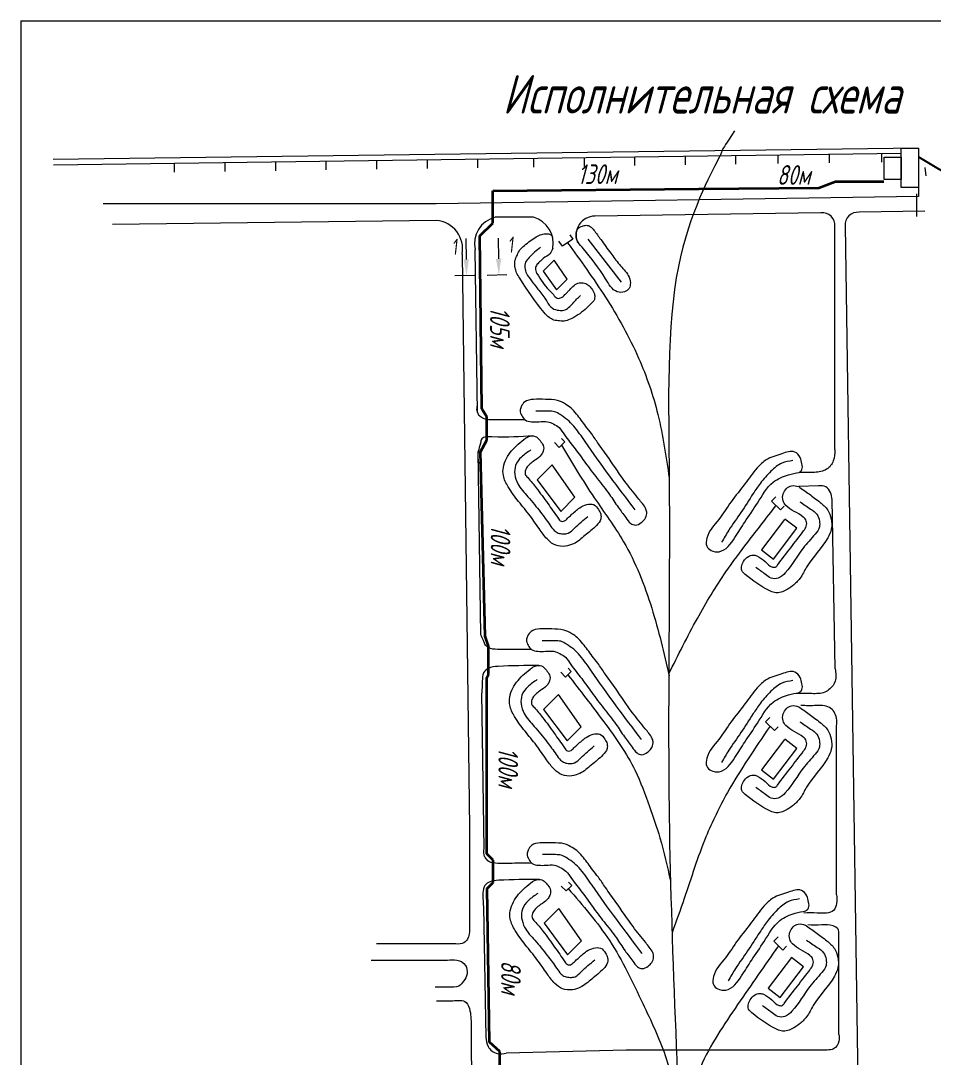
# Model space of a CAD drawing. Header units: millimetres. Extents: x 13096 to 18634, y -492 to 9335.
# Drawn here: x 16595 to 17067, y 305 to 841 of the extents above; entities that cross this region are included whole.
import ezdxf
from ezdxf import colors
from ezdxf.entities.mleader import LeaderData, LeaderLine
from ezdxf.enums import TextEntityAlignment as Align
from ezdxf.math import Vec2, Vec3

# ---------------------------------------------------------------- set-up
doc = ezdxf.new("R2010")
doc.units = ezdxf.units.MM
for name, color, linetype, lineweight in [('Линия выноска', 137, 'Continuous', 20), ('Линия связи (Вновь)', 3, 'Continuous', 60), ('Рамка толстая', 7, 'Continuous', 60), ('Строительный', 251, 'Continuous', 13), ('ТаБлица', 253, 'Continuous', 25), ('текст', 7, 'Continuous', 25), ('Элемент эл. схем', 7, 'Continuous', 35)]:
    doc.layers.add(name, color=color, linetype=linetype, lineweight=lineweight)
doc.styles.add('Simplex', font='simplex.shx', dxfattribs={"width": 0.7, "oblique": 15})

# ---------------------------------------------------------------- blocks, each defined once
blk = doc.blocks.new('_None')

msp = doc.modelspace()

# ---------------------------------------------------------------- linework, layer by layer
at = {"color": 18, "lineweight": 20, "true_color": 0x000000}
for points in [[(17050.03763, 774.97459), (17058.92644, 774.97459), (17058.92644, 754.61463), (17050.03763, 754.61463)], [(17041.21114, 770.36624), (17050.05582, 770.36624), (17050.05582, 758.69564), (17041.21114, 758.69564)]]:
    msp.add_lwpolyline(points, close=True, dxfattribs=at)
at = {"layer": 'Линия связи (Вновь)', "color": 18, "lineweight": 35, "true_color": 0x000000}
for p, q in [((17007.39417, 754.4204), (17015.98651, 757.75801)), ((17015.98651, 757.75801), (17041.12593, 757.72413)), ((16838.82946, 752.93719), (16945.37172, 753.85501)), ((16838.83492, 736.16327), (16838.82946, 752.93719)), ((16945.37172, 753.85501), (17007.39417, 754.4204)), ((16832.19245, 729.70962), (16838.83492, 736.16327)), ((16833.17353, 640.25082), (16832.19245, 729.70962)), ((16835.86459, 636.13437), (16833.17353, 640.25082)), ((16835.86459, 624.0571), (16835.86459, 636.13437)), ((16832.56168, 617.98954), (16835.86459, 624.0571)), ((16834.89658, 522.71093), (16832.56168, 617.98954)), ((16836.68196, 517.46568), (16834.89658, 522.71093)), ((16836.60074, 502.91466), (16836.68196, 517.46568)), ((16835.73341, 501.38094), (16836.60074, 502.91466)), ((16835.73341, 410.28925), (16835.73341, 501.38094)), ((16839.1183, 406.86524), (16835.73341, 410.28925)), ((16839.1183, 395.34797), (16839.1183, 406.86524)), ((16835.97735, 392.25111), (16839.1183, 395.34797)), ((16837.24747, 312.94247), (16835.97735, 392.25111)), ((16842.45811, 308.06943), (16837.24747, 312.94247)), ((16842.45811, 299.70738), (16842.45811, 308.06943))]:
    msp.add_line(p, q, dxfattribs=at)
at = {"layer": 'Рамка толстая', "color": 18, "lineweight": 20, "true_color": 0x000000}
for q in [(17563.41645, 840.81218), (16594.79145, -492.31282)]:
    msp.add_line((16594.79145, 840.81218), q, dxfattribs=at)
at = {"layer": 'Строительный', "color": 18, "lineweight": 20, "true_color": 0x000000}
for p, q in [((17058.92644, 774.97459), (16611.58629, 769.03835)), ((17050.03763, 772.27335), (16611.6972, 766.12219)), ((16674.20234, 766.99931), (16674.20234, 762.58931)), ((16700.33381, 767.36601), (16700.33381, 762.95601)), ((16726.46528, 767.73271), (16726.46528, 763.32271)), ((16752.59675, 768.09941), (16752.59675, 763.68941)), ((16778.72822, 768.46611), (16778.72822, 764.05611)), ((16804.85969, 768.83281), (16804.85969, 764.42281)), ((16830.99116, 769.19951), (16830.99116, 764.78951)), ((16859.9085, 769.6053), (16859.9085, 765.1953)), ((16886.03997, 769.972), (16886.03997, 765.562)), ((16912.17144, 770.3387), (16912.17144, 765.9287)), ((16938.30291, 770.70539), (16938.30291, 766.29539)), ((16964.43438, 771.07209), (16964.43438, 766.66209)), ((16986.30376, 771.37898), (16986.30376, 766.96898)), ((17012.85645, 771.75159), (17012.85645, 767.34159)), ((17039.83382, 772.13016), (17039.83382, 767.72016)), ((17062.97239, 760.64037), (17062.38542, 765.01113)), ((17058.1106, 739.6557), (17058.1106, 751.43235)), ((17058.92644, 754.61463), (17058.92644, 749.91952)), ((16809.55288, 746.09667), (16637.40812, 746.09667)), ((17058.92644, 749.91952), (16809.55288, 746.09667)), ((17008.52984, 741.58767), (16891.65885, 739.85857)), ((17062.33939, 742.35585), (17028.23767, 741.79225)), ((16809.71636, 737.53245), (16642.26472, 735.53289)), ((16859.93603, 739.22716), (16840.10603, 739.22716)), ((17021.0056, 734.7993), (17035.5467, -245.49587)), ((16878.66755, 730.18511), (16880.2222, 727.96424)), ((17015.76191, 619.19707), (17015.76191, 734.59471)), ((16874.8926, 724.23343), (16873.0875, 726.81209)), ((16880.2222, 727.96424), (16874.8926, 724.23343)), ((16887.93515, 727.98972), (16905.22813, 705.7272)), ((16822.96088, 720.20693), (16826.83586, 423.49069)), ((16831.00173, 638.32853), (16829.76166, 722.47171)), ((16870.59643, 717.05491), (16864.93788, 711.39635)), ((16877.29174, 707.18023), (16870.59643, 717.05491)), ((16864.93788, 711.39635), (16871.87216, 701.76064)), ((16871.87216, 701.76064), (16877.29174, 707.18023)), ((16870.71643, 622.78225), (16873.22202, 620.27666)), ((16873.22202, 620.27666), (16876.11451, 623.16915)), ((16876.11451, 623.16915), (16874.47771, 624.80595)), ((16832.69636, 523.342), (16831.29985, 618.10006)), ((16869.52671, 611.20685), (16861.86465, 603.54479)), ((16881.24909, 594.50855), (16869.52671, 611.20685)), ((16861.86465, 603.54479), (16873.96468, 587.22415)), ((17007.28143, 600.48602), (16997.03635, 600.0128)), ((16873.96468, 587.22415), (16881.24909, 594.50855)), ((16983.01433, 592.4991), (16985.21257, 594.75202)), ((16987.67068, 587.95576), (16983.01433, 592.4991)), ((16989.56391, 589.89608), (16987.67068, 587.95576)), ((17015.86906, 505.84695), (17014.25977, 593.385)), ((16874.00104, 504.094), (16876.50663, 501.58841)), ((16876.50663, 501.58841), (16879.39912, 504.4809)), ((16879.39912, 504.4809), (16877.76231, 506.1177)), ((16834.32533, 412.81028), (16833.14034, 493.21607)), ((16872.81132, 492.5186), (16865.14926, 484.85654)), ((16884.5337, 475.8203), (16872.81132, 492.5186)), ((16865.14926, 484.85654), (16877.24929, 468.53589)), ((16979.87171, 478.45901), (16982.06995, 480.71192)), ((16984.52805, 473.91567), (16979.87171, 478.45901)), ((16877.24929, 468.53589), (16884.5337, 475.8203)), ((16986.42128, 475.85599), (16984.52805, 473.91567)), ((17016.63336, 389.08563), (17016.63336, 476.45)), ((16826.83586, 423.49069), (16826.83586, 377.14545)), ((16874.27316, 393.54227), (16876.77875, 391.03669)), ((16876.77875, 391.03669), (16879.67124, 393.92918)), ((16879.67124, 393.92918), (16878.03444, 395.56598)), ((16834.00984, 382.67316), (16835.27399, 315.48165)), ((16873.08344, 381.96688), (16865.42138, 374.30482)), ((16884.80582, 365.26858), (16873.08344, 381.96688)), ((16865.42138, 374.30482), (16877.52141, 357.98417)), ((16877.52141, 357.98417), (16884.80582, 365.26858)), ((16984.22059, 365.0102), (16986.41883, 367.26311)), ((16988.87693, 360.46686), (16984.22059, 365.0102)), ((17017.86323, 316.89119), (17017.86323, 366.52833)), ((16818.64267, 363.76545), (16778.74211, 363.76545)), ((16990.77017, 362.40718), (16988.87693, 360.46686)), ((16775.94979, 355.31541), (16815.4274, 355.31541)), ((16907.81423, 308.76933), (16845.86787, 307.2329)), ((16994.16738, 308.76933), (16907.81423, 308.76933))]:
    msp.add_line(p, q, dxfattribs=at)
for points in [[(16989.70032, 582.99791), (16977.74761, 567.29965), (16984.00306, 562.53673), (16996.13812, 578.47448), (16989.88267, 583.2374)], [(16989.70032, 469.26204), (16977.74761, 453.56377), (16984.00306, 448.80086), (16996.13812, 464.73861), (16989.88267, 469.50153)], [(16993.32891, 356.64184), (16981.19386, 340.70408), (16987.44931, 335.94116), (16999.58436, 351.87892), (16993.32891, 356.64184)]]:
    msp.add_lwpolyline(points, dxfattribs=at)
for centre, radius, start, end in [((17009.18902, 735.03322), 6.58751, 356.1831717, 95.7428842), ((17027.5785, 735.23781), 6.58751, 84.2571158, 183.8168283), ((16808.66719, 723.00525), 14.56504, 348.9231227, 85.8692236), ((16843.3672, 725.64291), 13.97022, 103.4995273, 193.1203426), ((16856.30628, 725.85121), 13.85969, 348.9529646, 74.8176439), ((16891.78387, 729.96982), 9.88954, 90.724334, 202.1324937)]:
    msp.add_arc(centre, radius, start, end, dxfattribs=at)
msp.add_open_spline([(16963.91894, 783.97319), (16954.5319, 769.79349), (16963.91894, 783.97319), (16927.61956, 718.18898), (16931.40155, 585.31163), (16927.61394, 413.13186), (16939.57562, 215.08125), (16937.66145, 21.24815), (16935.52871, -112.68672), (16939.11524, -199.64861), (16948.74905, -250.32566), (16948.74905, -250.32566), (16948.74905, -250.32566), (16948.74905, -250.32566), (16948.74905, -250.32566), (16948.74905, -250.32566), (16948.74905, -250.32566), (16948.74905, -250.32566), (16948.74905, -250.32566)], degree=3, knots=[0, 0, 0, 0, 25.836333109, 49.871244762, 76.873917157, 116.334767859, 166.936096042, 211.721259242, 248.246118291, 257.850777941, 271.152471293, 282.284588503, 290.662390358, 305.749777897, 312.760031631, 324.633986925, 330.142951601, 332.123990533, 332.123990533, 332.123990533, 332.123990533], dxfattribs=at)
for points in [[(16885.79281, 722.88866), (16897.21267, 707.38594), (16903.23099, 700.71706), (16907.0269, 700.71706), (16909.32835, 702.41913), (16909.98592, 705.34548), (16908.90991, 709.10793), (16904.30335, 714.89082), (16899.81818, 720.72376), (16894.70414, 727.69516), (16891.11227, 732.63801), (16889.26011, 734.49017), (16887.13703, 735.08659), (16885.19424, 734.66854), (16883.01235, 733.53384), (16881.89433, 729.96982), (16882.95335, 726.41223), (16885.79281, 722.88866)], [(16869.90916, 723.19549), (16868.41506, 720.395), (16864.93095, 717.97612), (16863.50887, 716.55403), (16861.7086, 714.75377), (16860.86438, 712.89496), (16861.7086, 710.1811), (16864.71157, 705.54101), (16867.76554, 701.72296), (16870.21505, 699.27345), (16872.10371, 697.38479), (16873.4346, 697.38479), (16875.20619, 698.30114), (16876.15047, 699.24542), (16877.41955, 700.5145), (16878.68857, 701.78352), (16880.87259, 703.96754), (16883.44953, 705.29568), (16885.65852, 705.29568), (16888.07968, 704.31882), (16889.55546, 702.84304), (16891.09137, 700.42503), (16891.56089, 698.71412), (16891.09137, 696.11826), (16889.5272, 694.55409), (16887.43172, 692.45861), (16879.68915, 686.89564), (16876.44125, 685.6567), (16873.42956, 685.6567), (16870.46643, 686.11938), (16867.94109, 687.44291), (16865.3756, 690.00839), (16852.77975, 707.7711), (16851.17375, 710.58668), (16850.46353, 713.1039), (16850.33742, 716.65382), (16851.57599, 719.79121), (16852.92803, 722.35708), (16855.264, 724.69305), (16861.3662, 729.15524), (16864.14141, 730.35912), (16866.80707, 730.71337), (16868.52331, 730.35912), (16869.77901, 729.10342)], [(16877.5574, 726.09884), (16897.11532, 697.98948), (16914.27139, 666.45216), (16924.23237, 637.23215), (16930.06545, 604.32363)], [(16863.56694, 723.69918), (16857.60257, 718.39132), (16855.84307, 715.95433), (16855.45268, 713.07787), (16856.28295, 710.20142), (16858.80215, 706.46499), (16862.68104, 701.51109), (16866.72645, 695.90272), (16869.72559, 692.1873), (16873.04464, 691.14858), (16875.60391, 691.14858), (16880.2026, 694.74415), (16884.24144, 698.81913)], [(16916.22521, 591.22888), (16918.06724, 588.39891), (16918.44919, 586.19049), (16917.4692, 583.27826), (16915.64562, 581.45467), (16912.52188, 580.12337), (16910.17102, 581.02088), (16907.63653, 584.01692), (16903.67165, 589.38022), (16899.24269, 595.94959), (16892.84925, 604.23922), (16886.80804, 612.2144), (16881.5392, 619.48501), (16875.99062, 626.7582), (16873.10669, 630.51847), (16870.19443, 632.4114), (16867.17677, 633.56819), (16862.7798, 633.56819), (16858.95527, 633.56819), (16855.58761, 634.5145), (16853.86574, 636.70166), (16853.02602, 639.26845), (16853.56717, 641.30816), (16855.38743, 643.83937), (16859.84349, 645.12208), (16866.17199, 645.12208), (16872.27824, 644.5829), (16876.38612, 642.66606), (16879.38709, 640.56493), (16882.15388, 637.51797), (16884.61859, 634.41304), (16887.00302, 631.09414), (16889.88423, 627.3937), (16893.52801, 622.08835), (16898.95807, 614.4869), (16907.84721, 601.81776), (16914.41222, 593.54906), (16916.22521, 591.22888)], [(16855.55953, 634.5347), (16845.31055, 634.5347), (16837.96721, 634.5347), (16833.31837, 635.52902), (16831.50883, 637.33856), (16830.7686, 639.14626), (16830.94685, 642.05288)], [(16912.53312, 587.96415), (16886.62265, 623.27021), (16880.69818, 631.32491), (16877.41767, 634.60542), (16873.69659, 637.22691), (16870.73414, 638.74428), (16867.78985, 639.02118), (16861.09182, 639.02118)], [(16859.47236, 626.25097), (16838.35332, 625.76607), (16833.13561, 624.69199), (16832.52181, 622.39914), (16831.29985, 618.10006), (16831.39083, 611.92695)], [(16855.84488, 625.11182), (16848.61657, 618.5217), (16845.95517, 614.57838), (16844.32115, 609.937), (16844.32115, 605.82666), (16846.88409, 599.82507), (16852.24323, 592.31622), (16858.14222, 584.91178), (16863.43381, 577.4387), (16867.47426, 572.436), (16871.38312, 569.71519), (16876.48493, 569.23243), (16880.61806, 570.44878), (16886.4918, 574.74453), (16892.52212, 580.00349), (16894.67087, 583.3063), (16894.67087, 585.73902), (16893.58153, 588.13974), (16891.0132, 590.70806), (16887.42475, 590.70806), (16883.80425, 589.06414), (16879.43906, 585.41445), (16877.56815, 583.70391), (16875.41125, 582.09951), (16874.18011, 582.09951), (16872.59785, 583.68177), (16867.28107, 591.27119), (16861.34827, 599.37743), (16856.91395, 604.64369), (16855.63668, 606.46906), (16855.63668, 607.97884), (16856.71235, 610.22718), (16860.98653, 613.83898), (16863.95531, 616.43633), (16864.9524, 618.37881), (16864.9524, 621.37268), (16863.28228, 623.78833), (16861.39149, 625.67913), (16858.49069, 626.19278), (16856.47159, 625.47057), (16855.84488, 625.11182)], [(16858.58766, 618.97553), (16853.69771, 615.28727), (16850.65302, 610.9183), (16850.23203, 606.45355), (16851.78674, 601.49045), (16857.02353, 594.77599), (16863.5582, 586.79061), (16868.38416, 580.24947), (16870.64917, 577.3325), (16872.66092, 576.035), (16875.28385, 575.60249), (16877.83038, 575.93323), (16881.04308, 578.47928), (16888.05096, 584.64165)], [(16874.3923, 621.44695), (16891.34067, 594.23425), (16906.47314, 571.55702), (16921.03343, 537.26119), (16930.1129, 502.18706)], [(16997.28301, 607.34335), (16991.72816, 606.10683), (16983.90986, 602.31972), (16975.7231, 591.51607), (16969.16193, 581.70348), (16964.06823, 573.67773), (16955.89248, 566.39167), (16951.70067, 567.03148), (16949.54369, 569.18846), (16949.54369, 573.43458), (16955.69297, 583.07723), (16962.12612, 592.20138), (16969.23204, 601.46245), (16975.6047, 609.72766), (16980.30093, 613.93596), (16988.39346, 617.01868), (16994.97228, 617.89115), (16997.82369, 615.03973), (16998.69834, 611.84204), (16998.69834, 608.81747), (16997.28301, 607.34335)], [(17015.76191, 619.19707), (17014.91439, 613.26424), (17011.49289, 608.99522), (17005.21067, 607.34335), (16997.28301, 607.34335)], [(16993.99992, 613.46344), (16988.35215, 612.13137), (16982.63425, 607.95685), (16977.22003, 601.79488), (16973.48139, 596.39626), (16967.17921, 586.67478), (16960.89257, 577.46246), (16957.1728, 571.23521)], [(16997.03635, 600.0128), (16993.36677, 600.48602), (16990.73091, 599.03577), (16988.98651, 596.24846), (16988.98651, 592.72074), (16990.37905, 590.33579), (16999.43053, 584.27405), (17000.96397, 582.23039), (17000.96397, 579.51343), (16999.60421, 577.17964), (16986.07984, 559.44264), (16985.07583, 558.43863), (16983.4456, 558.43863), (16979.62976, 561.2707), (16975.43853, 564.19268), (16973.43956, 564.65355), (16971.01006, 563.88544), (16968.48123, 561.35662), (16967.46521, 558.50042), (16967.988, 556.04249), (16969.40198, 554.62851), (16981.71051, 546.2834), (16984.47309, 545.25942), (16987.16804, 545.25942), (16990.12171, 546.27176), (16993.78685, 548.68416), (16997.64883, 552.54615), (17001.13406, 558.43798), (17012.1031, 573.59421), (17013.90642, 577.98789), (17013.80737, 583.37613), (17012.05014, 587.90852), (17008.08992, 591.86874), (17002.38685, 596.2156), (16997.03635, 600.0128)], [(17014.25977, 593.385), (17013.47758, 596.95511), (17011.05807, 599.8571), (17007.28143, 600.48602)], [(16929.86557, 503.24754), (16944.65418, 531.92388), (16959.40519, 555.93882), (16970.71817, 571.32349), (16985.3425, 590.22743)], [(16997.53898, 592.22281), (17003.19104, 588.42532), (17006.46328, 585.71753), (17007.75235, 582.21724), (17007.75235, 579.16338), (17005.53959, 575.49798), (16999.35669, 568.25031), (16990.11421, 555.4918), (16986.50419, 552.71411), (16982.77244, 552.71411), (16979.82499, 554.58781), (16974.83379, 558.31603)], [(16919.50981, 472.54063), (16921.35185, 469.71066), (16921.73379, 467.50224), (16920.75381, 464.59001), (16918.93022, 462.76642), (16915.80649, 461.43512), (16913.45562, 462.33263), (16910.92113, 465.32867), (16906.95626, 470.69197), (16902.5273, 477.26134), (16896.13385, 485.55097), (16890.09265, 493.52615), (16884.82381, 500.79675), (16879.27523, 508.06994), (16876.3913, 511.83022), (16873.47904, 513.72314), (16870.46137, 514.87994), (16866.06441, 514.87994), (16862.23988, 514.87994), (16858.87222, 515.82625), (16857.15035, 518.01341), (16856.31062, 520.5802), (16856.85178, 522.61991), (16858.67204, 525.15112), (16863.1281, 526.43383), (16869.45659, 526.43383), (16875.56285, 525.89465), (16879.67073, 523.97781), (16882.6717, 521.87668), (16885.43849, 518.82972), (16887.9032, 515.72479), (16890.28763, 512.40589), (16893.16884, 508.70545), (16896.81261, 503.4001), (16902.24268, 495.79864), (16911.13182, 483.1295), (16917.69683, 474.86081), (16919.50981, 472.54063)], [(16858.84414, 515.84645), (16848.59515, 515.84645), (16841.25182, 515.84645), (16836.60298, 516.84077), (16834.79344, 518.65031), (16834.05321, 520.45801), (16832.69636, 523.342)], [(16915.81773, 469.2759), (16889.90726, 504.58196), (16883.98278, 512.63665), (16880.70227, 515.91717), (16876.9812, 518.53866), (16874.01875, 520.05603), (16871.07445, 520.33293), (16864.37643, 520.33293)], [(16862.75697, 507.56271), (16841.63792, 507.07782), (16836.42022, 506.00374), (16834.12737, 503.71089), (16833.45836, 499.39521), (16833.14034, 493.21607)], [(16859.12948, 506.42357), (16851.90117, 499.83345), (16849.23978, 495.89013), (16847.60575, 491.24875), (16847.60575, 487.13841), (16850.1687, 481.13682), (16855.52784, 473.62797), (16861.42683, 466.22352), (16866.71842, 458.75045), (16870.75887, 453.74775), (16874.66772, 451.02694), (16879.76953, 450.54418), (16883.90267, 451.76053), (16889.77641, 456.05627), (16895.80673, 461.31524), (16897.95548, 464.61805), (16897.95548, 467.05077), (16896.86613, 469.45149), (16894.29781, 472.01981), (16890.70936, 472.01981), (16887.08885, 470.37589), (16882.72366, 466.7262), (16880.85275, 465.01566), (16878.69585, 463.41126), (16877.46472, 463.41126), (16875.88246, 464.99352), (16870.56568, 472.58294), (16864.63288, 480.68918), (16860.19856, 485.95543), (16858.92129, 487.78081), (16858.92129, 489.29059), (16859.99695, 491.53893), (16864.27114, 495.15073), (16867.23992, 497.74808), (16868.23701, 499.69056), (16868.23701, 502.68443), (16866.56689, 505.10008), (16864.67609, 506.99088), (16861.7753, 507.50452), (16859.7562, 506.78232), (16859.12948, 506.42357)], [(16997.28301, 493.60748), (16991.72816, 492.37096), (16983.90986, 488.58385), (16975.7231, 477.7802), (16969.16193, 467.96761), (16964.06823, 459.94186), (16955.89248, 452.6558), (16951.70067, 453.29561), (16949.54369, 455.45259), (16949.54369, 459.69871), (16955.69297, 469.34136), (16962.12612, 478.46551), (16969.23204, 487.72658), (16975.6047, 495.99179), (16980.30093, 500.20009), (16988.39346, 503.28281), (16994.97228, 504.15528), (16997.82369, 501.30386), (16998.69834, 498.10617), (16998.69834, 495.0816), (16997.28301, 493.60748)], [(17015.86906, 505.84695), (17015.86906, 499.44312), (17013.13189, 495.43358), (17010.54418, 493.76136), (17003.76743, 493.0098), (16995.81028, 493.0098)], [(16861.87226, 500.28728), (16856.98232, 496.59902), (16853.93762, 492.23004), (16853.51664, 487.7653), (16855.07135, 482.8022), (16860.30814, 476.08774), (16866.84281, 468.10236), (16871.66876, 461.56122), (16873.93378, 458.64425), (16875.94553, 457.34675), (16878.56846, 456.91424), (16881.11499, 457.24498), (16884.32769, 459.79103), (16891.33557, 465.9534)], [(16877.67691, 502.75869), (16896.24022, 478.50654), (16912.43339, 453.25672), (16919.81111, 434.71096), (16925.29617, 418.46535), (16930.74985, 396.08997)], [(16993.99992, 499.72757), (16988.35215, 498.3955), (16982.63425, 494.22098), (16977.22003, 488.05901), (16973.48139, 482.66039), (16967.17921, 472.93891), (16960.89257, 463.72659), (16957.1728, 457.49934)], [(16997.03635, 486.27692), (16993.36677, 486.75015), (16990.73091, 485.2999), (16988.98651, 482.51259), (16988.98651, 478.98486), (16990.37905, 476.59992), (16999.43053, 470.53818), (17000.96397, 468.49451), (17000.96397, 465.77756), (16999.60421, 463.44377), (16986.07984, 445.70677), (16985.07583, 444.70276), (16983.4456, 444.70276), (16979.62976, 447.53482), (16975.43853, 450.45681), (16973.43956, 450.91767), (16971.01006, 450.14957), (16968.48123, 447.62074), (16967.46521, 444.76455), (16967.988, 442.30662), (16969.40198, 440.89263), (16981.71051, 432.54753), (16984.47309, 431.52355), (16987.16804, 431.52355), (16990.12171, 432.53589), (16993.78685, 434.94829), (16997.64883, 438.81028), (17001.13406, 444.70211), (17012.1031, 459.85834), (17013.90642, 464.25202), (17013.80737, 469.64026), (17012.05014, 474.17264), (17008.08992, 478.13286), (17002.38685, 482.47973), (16997.03635, 486.27692)], [(17016.63336, 476.45), (17016.63336, 480.33714), (17015.33581, 483.52375), (17012.9881, 485.87147), (17009.4205, 486.82625), (17006.17288, 486.82625), (16998.11181, 486.82625)], [(16997.53898, 478.48694), (17003.19104, 474.68945), (17006.46328, 471.98166), (17007.75235, 468.48137), (17007.75235, 465.42751), (17005.53959, 461.76211), (16999.35669, 454.51444), (16990.11421, 441.75593), (16986.50419, 438.97824), (16982.77244, 438.97824), (16979.82499, 440.85194), (16974.83379, 444.58015)], [(16982.19988, 476.18734), (16960.22023, 441.91261), (16949.07698, 418.98376), (16937.84063, 387.13404), (16931.54496, 369.34648)], [(16919.78193, 361.98891), (16921.62397, 359.15894), (16922.00591, 356.95052), (16921.02593, 354.03828), (16919.20234, 352.2147), (16916.07861, 350.8834), (16913.72775, 351.78091), (16911.19325, 354.77694), (16907.22838, 360.14025), (16902.79942, 366.70962), (16896.40597, 374.99924), (16890.36477, 382.97443), (16885.09593, 390.24503), (16879.54735, 397.51822), (16876.66342, 401.27849), (16873.75116, 403.17142), (16870.73349, 404.32821), (16866.33653, 404.32821), (16862.512, 404.32821), (16859.14434, 405.27452), (16857.42247, 407.46169), (16856.58274, 410.02848), (16857.1239, 412.06819), (16858.94416, 414.5994), (16863.40022, 415.88211), (16869.72871, 415.88211), (16875.83497, 415.34293), (16879.94285, 413.42609), (16882.94382, 411.32496), (16885.71061, 408.278), (16888.17532, 405.17307), (16890.55975, 401.85416), (16893.44096, 398.15372), (16897.08473, 392.84838), (16902.5148, 385.24692), (16911.40394, 372.57778), (16917.96895, 364.30909), (16919.78193, 361.98891)], [(16859.11626, 405.29472), (16848.86727, 405.29472), (16841.52394, 405.29472), (16836.8751, 406.28904), (16835.06556, 408.09859), (16834.32533, 409.90629), (16834.32533, 412.81028)], [(16916.08985, 358.72418), (16890.17938, 394.03023), (16884.2549, 402.08493), (16880.97439, 405.36544), (16877.25332, 407.98693), (16874.29087, 409.50431), (16871.34657, 409.78121), (16864.64855, 409.78121)], [(16863.02909, 397.01099), (16841.91004, 396.5261), (16836.69234, 395.45202), (16834.39949, 393.15916), (16833.73048, 388.84349), (16834.00984, 382.67316)], [(16859.40161, 395.87185), (16852.17329, 389.28173), (16849.5119, 385.33841), (16847.87787, 380.69703), (16847.87787, 376.58669), (16850.44082, 370.5851), (16855.79996, 363.07625), (16861.69895, 355.6718), (16866.99054, 348.19873), (16871.03099, 343.19603), (16874.93984, 340.47521), (16880.04165, 339.99245), (16884.17479, 341.20881), (16890.04853, 345.50455), (16896.07885, 350.76352), (16898.2276, 354.06633), (16898.2276, 356.49905), (16897.13825, 358.89976), (16894.56993, 361.46809), (16890.98148, 361.46809), (16887.36097, 359.82416), (16882.99578, 356.17447), (16881.12487, 354.46394), (16878.96797, 352.85953), (16877.73684, 352.85953), (16876.15458, 354.4418), (16870.8378, 362.03121), (16864.905, 370.13746), (16860.47068, 375.40371), (16859.19341, 377.22909), (16859.19341, 378.73887), (16860.26907, 380.9872), (16864.54326, 384.59901), (16867.51204, 387.19635), (16868.50913, 389.13884), (16868.50913, 392.1327), (16866.83901, 394.54836), (16864.94821, 396.43916), (16862.04742, 396.9528), (16860.02832, 396.23059), (16859.40161, 395.87185)], [(16877.87688, 392.29023), (16899.33527, 365.16975), (16916.39857, 332.88347), (16928.04404, 305.9345), (16934.94836, 279.84718)], [(17000.72925, 380.74779), (16995.1744, 379.51126), (16987.35611, 375.72416), (16979.16935, 364.9205), (16972.60817, 355.10792), (16967.51447, 347.08217), (16959.33872, 339.79611), (16955.14691, 340.43592), (16952.98993, 342.5929), (16952.98993, 346.83902), (16959.13921, 356.48167), (16965.57236, 365.60582), (16972.67828, 374.86689), (16979.05095, 383.1321), (16983.74718, 387.34039), (16991.8397, 390.42312), (16998.41852, 391.29559), (17001.26994, 388.44417), (17002.14458, 385.24647), (17002.14458, 382.22191), (17000.72925, 380.74779)], [(16862.14439, 389.73556), (16857.25444, 386.04729), (16854.20975, 381.67832), (16853.78876, 377.21358), (16855.34347, 372.25048), (16860.58026, 365.53602), (16867.11493, 357.55064), (16871.94088, 351.0095), (16874.2059, 348.09252), (16876.21765, 346.79502), (16878.84058, 346.36252), (16881.38711, 346.69326), (16884.59981, 349.23931), (16891.60769, 355.40168)], [(16997.44616, 386.86788), (16991.7984, 385.53581), (16986.08049, 381.36128), (16980.66627, 375.19932), (16976.92763, 369.8007), (16970.62545, 360.07922), (16964.33882, 350.8669), (16960.61905, 344.63965)], [(17016.63336, 389.08563), (17016.63336, 384.5321), (17015.02635, 380.99811), (17011.489, 379.62778), (17006.65222, 379.62778), (16999.7011, 379.62778)], [(16826.83586, 377.14545), (16826.83586, 371.59695), (16825.79506, 366.10248), (16823.00973, 363.9007), (16818.64267, 363.76545)], [(17000.48259, 373.41723), (16996.81301, 373.89046), (16994.17715, 372.44021), (16992.43276, 369.6529), (16992.43276, 366.12517), (16993.82529, 363.74023), (17002.87677, 357.67849), (17004.41021, 355.63482), (17004.41021, 352.91786), (17003.05045, 350.58408), (16989.52608, 332.84708), (16988.52207, 331.84307), (16986.89184, 331.84307), (16983.076, 334.67513), (16978.88478, 337.59712), (16976.88581, 338.05798), (16974.4563, 337.28988), (16971.92747, 334.76105), (16970.91145, 331.90485), (16971.43424, 329.44692), (16972.84822, 328.03294), (16985.15675, 319.68784), (16987.91933, 318.66386), (16990.61429, 318.66386), (16993.56795, 319.6762), (16997.23309, 322.0886), (17001.09507, 325.95059), (17004.58031, 331.84242), (17015.54934, 346.99865), (17017.35267, 351.39233), (17017.25361, 356.78057), (17015.49638, 361.31295), (17011.53616, 365.27317), (17005.8331, 369.62004), (17000.48259, 373.41723)], [(17017.86323, 366.52833), (17017.86323, 368.79376), (17017.38236, 371.27822), (17014.77505, 372.98442), (17008.9444, 373.43498), (17001.75749, 373.43498)], [(17000.98522, 365.62725), (17006.63728, 361.82975), (17009.90952, 359.12197), (17011.19859, 355.62167), (17011.19859, 352.56782), (17008.98583, 348.90242), (17002.80293, 341.65475), (16993.56045, 328.89624), (16989.95043, 326.11855), (16986.21868, 326.11855), (16983.27124, 327.99225), (16978.28003, 331.72046)], [(16986.54876, 362.73853), (16965.44502, 332.28416), (16946.21716, 299.95568), (16935.51452, 264.87102)], [(16815.4274, 355.31541), (16820.29406, 355.31541), (16824.71901, 352.55846), (16825.53279, 348.17652), (16823.75265, 344.36552), (16821.25625, 341.86912), (16816.06839, 341.2596), (16809.09244, 341.2596)], [(16809.7537, 334.2912), (16818.14293, 334.2912), (16825.14144, 333.3948), (16827.07656, 329.03358), (16827.66784, 321.0091)], [(16827.66784, 321.0091), (16829.37773, 268.08204), (16828.90952, 262.92126), (16826.84111, 260.85284), (16823.02608, 259.79259), (16816.72107, 259.79259)], [(17017.86323, 316.89119), (17017.86323, 313.40491), (17015.07618, 309.44008), (17011.83144, 308.76933), (17000.96136, 308.76933), (16994.16738, 308.76933)], [(16835.27399, 315.48165), (16836.42199, 310.65071), (16841.29709, 306.98204), (16845.86787, 307.2329)]]:
    msp.add_spline(points, degree=3, dxfattribs=at)
at = {"layer": 'Элемент эл. схем', "color": 18, "lineweight": 20, "true_color": 0x000000}
for p, q in [((16824.92758, 728.19114), (16825.13952, 717.42571)), ((16841.64761, 728.52032), (16841.85956, 717.75489)), ((16819.30481, 709.05924), (16829.42612, 709.25851)), ((16836.02484, 709.38842), (16846.14615, 709.58768))]:
    msp.add_line(p, q, dxfattribs=at)
for points in [[(16823.76479, 717.39865), (16826.51426, 717.45278), (16825.30192, 709.17731)], [(16840.48482, 717.72783), (16843.23429, 717.78196), (16842.02195, 709.50649)]]:
    msp.add_solid(points, dxfattribs=at)

# ---------------------------------------------------------------- texts
at = {"layer": 'ТаБлица', "color": 18, "lineweight": 20, "true_color": 0x000000, "char_height": 10.164, "width": 275.88, "attachment_point": 5, "style": 'Simplex'}
for s, insert in [('130м', (16892.97233, 761.50511)), ('80м', (16994.39311, 761.10304))]:
    msp.add_mtext(s, dxfattribs=dict(at, insert=insert))
at = {"layer": 'ТаБлица', "color": 18, "lineweight": 20, "true_color": 0x000000, "char_height": 10.164, "width": 275.88, "attachment_point": 5, "rotation": 270, "style": 'Simplex'}
for s, insert in [('105м', (16842.53992, 682.52353)), ('100м', (16842.8966, 570.01075)), ('100м', (16846.86636, 454.97084)), ('80м', (16848.26429, 346.53297))]:
    msp.add_mtext(s, dxfattribs=dict(at, insert=insert))
at = {"layer": 'текст', "color": 18, "lineweight": 20, "true_color": 0x000000, "style": 'Simplex', "oblique": 15, "width": 0.7}
msp.add_text('Исполнительная схема', height=20, dxfattribs=at).set_placement((16946.85344, 792.83604), align=Align.CENTER)
at = {"layer": 'текст', "color": 18, "lineweight": 20, "true_color": 0x000000, "char_height": 11.55, "attachment_point": 5, "rotation": 8.5528659, "style": 'Simplex'}
for insert in [(16818.554, 723.76292), (16847.53923, 724.85866)]:
    msp.add_mtext_dynamic_manual_height_columns('{\\H0.7x;1}', width=8.7102084, gutter_width=15, heights=[0], dxfattribs=dict(at, insert=insert))

# ---------------------------------------------------------------- leaders
at = {"layer": 'Линия выноска', "color": 18, "lineweight": 20, "true_color": 0x000000}
ml = msp.add_multileader_mtext('Standard', dxfattribs=at)
ml.set_content('\\pxsm0.75;{\\W0.7;Зд. 1172/8}', color=2, style='Simplex')
ml.set_leader_properties()
ml.set_arrow_properties(name='NONE')
ml.build(insert=Vec2(0, 0))
ml.multileader.update_dxf_attribs({"text_left_attachment_type": 6, "text_right_attachment_type": 6, "dogleg_length": 8.32248, "arrow_head_size": 17.64})
ctx = ml.context
ctx.base_point, ctx.char_height, ctx.arrow_head_size, ctx.landing_gap_size, ctx.plane_origin = Vec3(17105.0407, 745.91278), 15.435, 17.64, 8.82, Vec3(17172.21921, 773.71263)
ctx.left_attachment, ctx.right_attachment = 6, 6
notes = []
notes.append((ctx, [(0, (1, 1, 0), (17099.93509, 745.91278), (1, 0), 5.10561, [(0, [(17058.92644, 770.45991)], 0, [])])]))
ctx.mtext.insert, ctx.mtext.flow_direction = Vec3(17113.8607, 766.49278), 5
ml = msp.add_multileader_mtext('Standard', dxfattribs=at)
ml.set_content('Лента\\Pсигнальная', color=2, style='Simplex')
ml.set_leader_properties()
ml.set_arrow_properties(name='NONE')
ml.build(insert=Vec2(0, 0))
ml.multileader.update_dxf_attribs({"text_left_attachment_type": 6, "text_right_attachment_type": 6, "dogleg_length": 0, "arrow_head_size": 12.32})
ctx = ml.context
ctx.base_point, ctx.char_height, ctx.arrow_head_size, ctx.landing_gap_size, ctx.plane_origin = Vec3(17064.76969, 473.91354), 9.24, 12.32, 6.16, Vec3(16824.31649, 428.16283)
ctx.left_attachment, ctx.right_attachment, ctx.text_align_type = 6, 6, 2
notes.append((ctx, [(1, (1, 1, 0), (17131.97856, 473.91354), (-1, 0), 0, [(0, [(17160.46176, 456.39474)], 0, [])])]))
ctx.mtext.insert, ctx.mtext.alignment, ctx.mtext.flow_direction = Vec3(17125.81856, 485.00154), 3, 5
for ctx, leaders in notes:
    for number, flags, end, landing, length, lines in leaders:
        leader = LeaderData()
        leader.index, (leader.has_last_leader_line, leader.has_dogleg_vector, leader.attachment_direction) = number, flags
        leader.last_leader_point, leader.dogleg_vector, leader.dogleg_length = Vec3(end), Vec3(landing), length
        for number, points, colour, breaks in lines:
            line = LeaderLine()
            line.index, line.vertices, line.color, line.breaks = number, Vec3.list(points), colors.encode_raw_color(colour), breaks
            leader.lines.append(line)
        ctx.leaders.append(leader)

doc.saveas('drawing.dxf')
